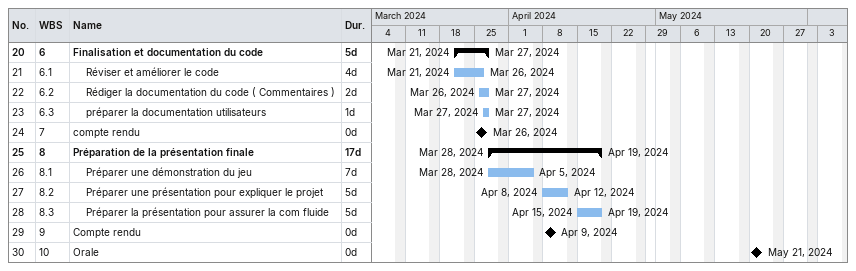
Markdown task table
| ID | WBS | Task | Duration | Start | Finish |
|---|---|---|---|---|---|
| 20 | 6 | **Finalisation et documentation du code** | 5d | 2024-03-21 | 2024-03-27 |
| 21 | 6.1 | Réviser et améliorer le code | 4d | 2024-03-21 | 2024-03-26 |
| 22 | 6.2 | Rédiger la documentation du code ( Commentaires ) | 2d | 2024-03-26 | 2024-03-27 |
| 23 | 6.3 | préparer la documentation utilisateurs | 1d | 2024-03-27 | 2024-03-27 |
| 24 | 7 | compte rendu | 0d | 2024-03-26 | 2024-03-26 |
| 25 | 8 | **Préparation de la présentation finale** | 17d | 2024-03-28 | 2024-04-19 |
| 26 | 8.1 | Préparer une démonstration du jeu | 7d | 2024-03-28 | 2024-04-05 |
| 27 | 8.2 | Préparer une présentation pour expliquer le projet | 5d | 2024-04-08 | 2024-04-12 |
| 28 | 8.3 | Préparer la présentation pour assurer la com fluide | 5d | 2024-04-15 | 2024-04-19 |
| 29 | 9 | Compte rendu | 0d | 2024-04-09 | 2024-04-09 |
| 30 | 10 | Orale | 0d | 2024-05-21 | 2024-05-21 |
